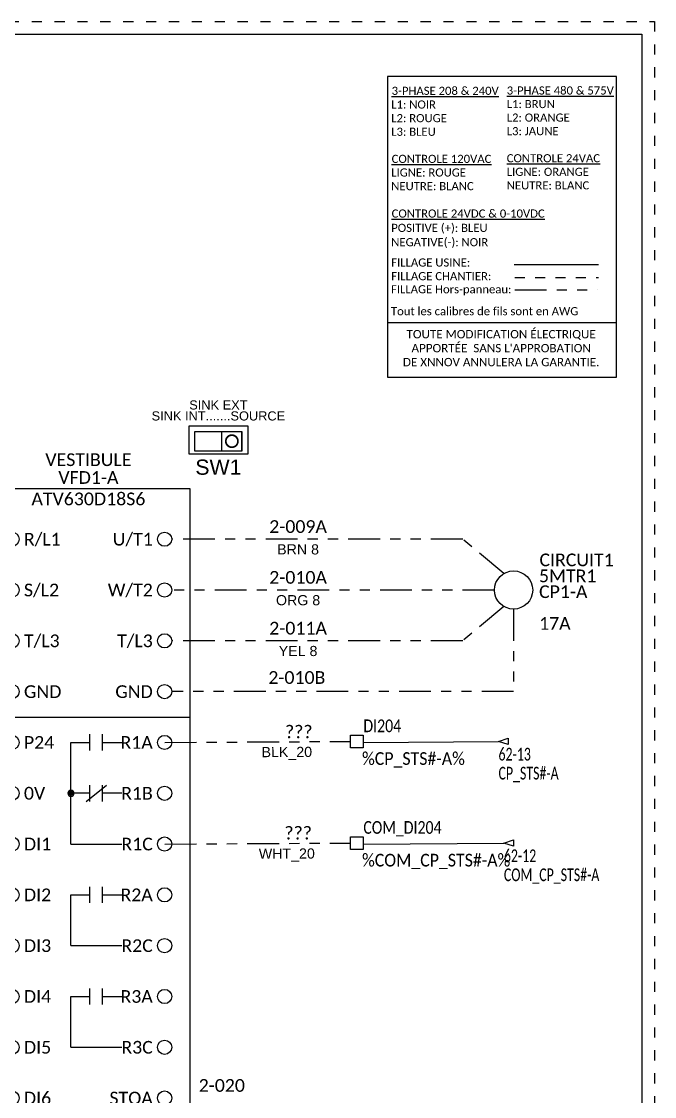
# Model space of a CAD drawing. Header units: inches. Extents: x -0.1 to 16.1, y -0.1 to 21.1.
# Drawn here: x 9.9 to 16.12, y 10.55 to 21.12 of the extents above; entities that cross this region are included whole.
import ezdxf
from ezdxf.enums import TextEntityAlignment as Align

# ---------------------------------------------------------------- set-up
doc = ezdxf.new("R2010")
doc.units = ezdxf.units.IN
doc.header["$MEASUREMENT"] = 0
for name, pattern in [('Caddy_Solid', [0]), ('DASHED2', [0.375, 0.25, -0.125]), ('DOT2', [0.125, 0, -0.125]), ('HIDDEN2', [0.1875, 0.125, -0.0625]), ('PHANTOM2', [1.25, 0.625, -0.125, 0.125, -0.125, 0.125, -0.125])]:
    doc.linetypes.add(name, pattern=pattern)
for name, color, linetype in [('BLK_20', 250, 'Continuous'), ('BLU_18', 5, 'Continuous'), ('BRN_8', 46, 'Continuous'), ('DESC', 7, 'Continuous'), ('GRN_14', 76, 'Continuous'), ('GRN_4', 76, 'Continuous'), ('LOC', 8, 'Continuous'), ('MISC', 7, 'Continuous'), ('ORG_8', 30, 'Continuous'), ('SYMS', 7, 'Continuous'), ('TAGFIXED', 7, 'Continuous'), ('TAGS', 150, 'Continuous'), ('TERMS', 123, 'Continuous'), ('WHT_20', 7, 'Continuous'), ('WIRENO', 72, 'Continuous'), ('XREF', 7, 'Continuous'), ('YEL_8', 2, 'Continuous')]:
    doc.layers.add(name, color=color, linetype=linetype)
doc.layers.add('TITLEBLOCK_FRAME', color=7, linetype='DOT2', plot=False)
doc.styles.get("Standard").update_dxf_attribs({"font": 'arial.ttf'})
doc.styles.add('WD', font='calibri.ttf')

# ---------------------------------------------------------------- blocks, each defined once
blk = doc.blocks.new('*U15')
at = {"color": 7, "linetype": 'Caddy_Solid', "lineweight": 25}
blk.add_line((-1.255, 1.152), (-0.425, 1.152), dxfattribs=at)
at = {"color": 7, "linetype": 'DASHED2', "lineweight": 25, "ltscale": 0.25}
blk.add_line((-1.25, 1.021), (-0.426, 1.021), dxfattribs=at)
at = {"linetype": 'PHANTOM2', "ltscale": 0.5}
blk.add_line((-1.249, 0.9), (-0.434, 0.9), dxfattribs=at)
blk.add_line((-2.5, 0.579), (-0.25, 0.579))
blk.add_lwpolyline([(-0.25, 3), (-2.5, 3), (-2.5, 0.043), (-0.25, 0.043)], close=True)
at = {"style": 'WD'}
for s, p in [('%%U3-PHASE 208 & 240V', (-2.46, 2.82)), ('L1: NOIR', (-2.464, 2.685)), ('L2: ROUGE', (-2.464, 2.551)), ('L3: BLEU', (-2.464, 2.417)), ('%%UCONTROLE 120VAC', (-2.46, 2.15)), ('LIGNE: ROUGE', (-2.464, 2.016)), ('NEUTRE: BLANC', (-2.464, 1.882)), ('%%UCONTROLE 24VDC & 0-10VDC', (-2.46, 1.612)), ('POSITIVE (+): BLEU', (-2.464, 1.471)), ('NEGATIVE(-): NOIR', (-2.464, 1.33)), ('FILLAGE USINE:', (-2.464, 1.13)), ('FILLAGE CHANTIER:', (-2.464, 0.996)), ('FILLAGE Hors-panneau:', (-2.466, 0.867)), ('Tout les calibres de fils sont en AWG', (-2.467, 0.651))]:
    blk.add_text(s, height=0.08, dxfattribs=at).set_placement(p)
for s, heights, insert, char_height, attachment_point in [('{\\L3-PHASE 480 & 575V}\\PL1: BRUN\\PL2: ORANGE\\PL3: JAUNE\\P\\P{\\LCONTROLE 24VAC}\\PLIGNE: ORANGE\\PNEUTRE: BLANC', [-1.022], (-1.328, 2.903), 0.08, 1), ("TOUTE MODIFICATION ÉLECTRIQUE \\PAPPORTÉE  SANS L'APPROBATION \\PDE XNNOV ANNULERA LA GARANTIE.", [-0.409], (-1.383, 0.327), 0.08242, 5)]:
    blk.add_mtext_dynamic_manual_height_columns(s, width=4.81392, gutter_width=1.374, heights=heights, dxfattribs=dict(at, insert=insert, char_height=char_height, attachment_point=attachment_point))
blk = doc.blocks.new('HMO13')
blk.add_circle((0, 0), 0.188)
at = {"style": 'WD'}
for tag, p, width in [('INST', (0.381, 0.403), 0.7), ('LOC', (0.381, 0.234), 0.7), ('TAG1', (0.375, 0.077), 0.9), ('DESC1', (0.376, -0.079), 0.9), ('DESC2', (0.376, -0.235), 0.9), ('DESC3', (0.376, -0.391), 0.9), ('RATING3', (0.375, -0.548), 0.8), ('RATING4', (0.374, -1.016), 0.8)]:
    blk.add_attdef(tag, p, '', height=0.125, dxfattribs=dict(at, width=width))
at = {"style": 'WD', "flags": 1}
for tag, p in [('X0TERM01', (-0.094, 0.162)), ('X4TERM02', (-0.188, 0)), ('X0TERM03', (-0.094, -0.162)), ('X8TERM04', (0, -0.188))]:
    blk.add_attdef(tag, p, '', height=0.0125, dxfattribs=at)
at = {"linetype": 'Continuous', "style": 'WD', "flags": 9}
blk.add_attdef('ASSYCODE', text='', height=0.01, dxfattribs=at).set_placement((0, 0.125), align=Align.CENTER)
at = {"style": 'WD', "flags": 9}
blk.add_attdef('FAMILY', text='', height=0.01, dxfattribs=at).set_placement((-0.005, 0.17), align=Align.CENTER)
at = {"linetype": 'Continuous', "style": 'WD', "flags": 1}
for tag, p in [('MFG', (0, 0.14)), ('CAT', (0, 0.159))]:
    blk.add_attdef(tag, text='', height=0.01, dxfattribs=at).set_placement(p, align=Align.MIDDLE)
at = {"style": 'WD', "flags": 1}
blk.add_attdef('X2TERM08', text='', height=0.0125, rotation=90, dxfattribs=at).set_placement((0.003, 0.189), align=Align.RIGHT)
for tag, p in [('X0TERM07', (0.094, 0.162)), ('X1TERM06', (0.188, 0)), ('X0TERM05', (0.094, -0.162))]:
    blk.add_attdef(tag, text='', height=0.0125, dxfattribs=at).set_placement(p, align=Align.RIGHT)
at = {"style": 'WD', "width": 0.8}
blk.add_attdef('RATING1', text='', height=0.125, dxfattribs=at).set_placement((0.675, -0.704), align=Align.CENTER)
blk.add_attdef('RATING2', text='', height=0.125, dxfattribs=at).set_placement((0.692, -0.735), align=Align.TOP_CENTER)
blk = doc.blocks.new('*U14')
at = {"color": 2}
for p, q in [((-1.1972, 0.2072), (-1.1972, 0.3364)), ((-1.0669, 0.2072), (-1.0669, 0.3364))]:
    blk.add_line(p, q, dxfattribs=at)
blk.add_lwpolyline([(-1.0279, 0.3732), (-1.0279, 0.1866), (-1.413, 0.1866), (-1.413, 0.3732)], close=True)
at = {"ltscale": 0.5}
blk.add_lwpolyline([(-1.374, 0.3364), (-1.0669, 0.3364), (-1.0669, 0.2072), (-1.374, 0.2072)], close=True, dxfattribs=at)
at = {"color": 2, "const_width": 0.0113}
blk.add_lwpolyline([(-1.1321, 0.2321, -1), (-1.1321, 0.3115, -1)], format="xyb", close=True, dxfattribs=at)
at = {"insert": (-1.2205, 0.4068), "char_height": 0.15, "attachment_point": 8, "line_spacing_factor": 0.72}
blk.add_mtext_dynamic_manual_height_columns('{\\H0.4x;SINK EXT}\\P{\\H0.4x;SINK INT.......SOURCE}', width=1.065249, gutter_width=1, heights=[-0.1564], dxfattribs=at)
at = {"insert": (-1.2205, 0.1007), "char_height": 0.1, "attachment_point": 5}
blk.add_mtext_dynamic_manual_height_columns('SW1', width=1.065249, gutter_width=1, heights=[-0.1034], dxfattribs=at)
blk = doc.blocks.new('WDDOT')
for radius in [0.03, 0.0187, 0.00929]:
    blk.add_circle((0, 0), radius)
blk = doc.blocks.new('HDV1_ATV630D22')
at = {"linetype": 'Continuous'}
for p, q in [((9.512, 18.085), (11.512, 18.085)), ((10.528, 17.755), (10.528, 17.915)), ((10.653, 17.755), (10.653, 17.915)), ((10.491, 17.255), (10.691, 17.415)), ((10.528, 17.255), (10.528, 17.415)), ((10.653, 17.255), (10.653, 17.415)), ((10.528, 16.255), (10.528, 16.415)), ((10.653, 16.255), (10.653, 16.415)), ((10.528, 15.255), (10.528, 15.415)), ((10.653, 15.255), (10.653, 15.415))]:
    blk.add_line(p, q, dxfattribs=at)
for p, q in [((10.341, 17.835), (10.528, 17.835)), ((10.341, 17.335), (10.341, 17.835)), ((10.653, 17.835), (10.841, 17.835)), ((10.528, 17.335), (10.341, 17.335)), ((10.341, 16.835), (10.341, 17.335)), ((10.841, 17.335), (10.653, 17.335)), ((10.341, 16.835), (10.841, 16.835)), ((10.341, 16.335), (10.528, 16.335)), ((10.341, 15.835), (10.341, 16.335)), ((10.653, 16.335), (10.841, 16.335)), ((10.341, 15.835), (10.841, 15.835)), ((10.341, 15.335), (10.528, 15.335)), ((10.341, 14.835), (10.341, 15.335)), ((10.653, 15.335), (10.841, 15.335)), ((10.341, 14.835), (10.841, 14.835))]:
    blk.add_line(p, q)
blk.add_lwpolyline([(9.512, 20.335), (11.512, 20.335), (11.512, 10.957), (9.512, 10.957)], close=True, dxfattribs=at)
for centre in [(9.762, 19.835), (11.262, 19.835), (9.762, 19.335), (11.262, 19.335), (9.762, 18.835), (11.262, 18.835), (9.762, 18.335), (11.262, 18.335), (9.762, 17.835), (11.262, 17.835), (9.762, 17.335), (11.262, 17.335), (9.762, 16.835), (11.262, 16.835), (9.762, 16.335), (11.262, 16.335), (9.762, 15.835), (11.262, 15.835), (9.762, 15.335), (11.262, 15.335), (9.762, 14.835), (11.262, 14.835), (9.762, 14.335), (11.262, 14.335), (9.762, 13.835), (11.262, 13.835), (9.762, 13.335), (11.262, 13.335), (9.762, 12.835), (11.262, 12.835), (9.762, 12.335), (11.262, 12.335), (9.762, 11.835), (11.253, 11.859), (9.76, 11.451)]:
    blk.add_circle(centre, 0.0699)
at = {"xscale": -1, "rotation": 180}
blk.add_blockref('WDDOT', (10.341, 17.335), dxfattribs=at)
at = {"style": 'WD'}
for tag, p in [('LOC', (10.512, 20.554)), ('TAG1', (10.512, 20.379))]:
    blk.add_attdef(tag, text='', height=0.125, dxfattribs=at).set_placement(p, align=Align.CENTER)
for tag, flags, p in [('INST', 1, (9.76, 20.173)), ('DESC1', 1, (10.512, 20.173)), ('FAMILY', 9, (11.079, 20.173)), ('DESC2', 1, (10.512, 19.998)), ('ASSYCODE', 9, (11.079, 19.998)), ('DESC3', 1, (10.512, 19.823))]:
    blk.add_attdef(tag, text='', height=0.125, dxfattribs=dict(at, flags=flags)).set_placement(p, align=Align.CENTER)
blk.add_attdef('CAT', text='', height=0.125, dxfattribs=at).set_placement((10.512, 20.235), align=Align.MIDDLE)
blk.add_attdef('RATING1', text='', height=0.125, dxfattribs=at).set_placement((10.512, 20.06), align=Align.MIDDLE_CENTER)
at = {"style": 'WD', "flags": 1}
blk.add_attdef('MFG', text='', height=0.125, dxfattribs=at).set_placement((10.849, 20.06), align=Align.MIDDLE)
at = {"style": 'WD'}
for tag, p in [('TERM01', (9.878, 19.835)), ('TERM02', (9.878, 19.335)), ('TERM03', (9.878, 18.835)), ('TERM04', (9.878, 18.335)), ('TERM09', (9.878, 17.835)), ('TERM10', (9.878, 17.335)), ('TERM11', (9.878, 16.835)), ('TERM12', (9.878, 16.335)), ('TERM13', (9.878, 15.835)), ('TERM14', (9.878, 15.335)), ('TERM15', (9.878, 14.835)), ('TERM16', (9.878, 14.335)), ('TERM17', (9.878, 13.835)), ('TERM18', (9.878, 13.335)), ('TERM19', (9.878, 12.835)), ('TERM20', (9.878, 12.335)), ('TERM37', (9.878, 11.835))]:
    blk.add_attdef(tag, text='', height=0.125, dxfattribs=at).set_placement(p, align=Align.MIDDLE_LEFT)
at = {"style": 'WD', "flags": 1}
blk.add_attdef('RATING2', text='', height=0.125, dxfattribs=at).set_placement((10.153, 19.873), align=Align.MIDDLE_LEFT)
at = {"style": 'WD'}
for tag, p in [('TERM05', (11.146, 19.835)), ('TERM06', (11.146, 19.335)), ('TERM07', (11.146, 18.835)), ('TERM08', (11.146, 18.335)), ('TERM23', (11.146, 17.835)), ('TERM24', (11.146, 17.335)), ('TERM25', (11.146, 16.835)), ('TERM26', (11.146, 16.335)), ('TERM27', (11.146, 15.835)), ('TERM28', (11.146, 15.335)), ('TERM29', (11.146, 14.835)), ('TERM30', (11.146, 14.335)), ('TERM31', (11.146, 13.835)), ('TERM32', (11.146, 13.335)), ('TERM33', (11.146, 12.835)), ('TERM34', (11.146, 12.335)), ('TERM35', (11.179, 11.846)), ('TERM36', (10.534, 11.435))]:
    blk.add_attdef(tag, text='', height=0.125, dxfattribs=at).set_placement(p, align=Align.MIDDLE_RIGHT)
at = {"style": 'WD', "flags": 1}
for tag, p in [('X4TERM01', (9.692, 19.835)), ('X4TERM02', (9.692, 19.335)), ('X4TERM03', (9.692, 18.835)), ('X4TERM04', (9.692, 18.335)), ('X4TERM09', (9.692, 17.835)), ('X4TERM10', (9.692, 17.335)), ('X4TERM11', (9.692, 16.835)), ('X4TERM12', (9.692, 16.335)), ('X4TERM13', (9.692, 15.835)), ('X4TERM14', (9.692, 15.335)), ('X4TERM15', (9.692, 14.835)), ('X4TERM16', (9.692, 14.335)), ('X4TERM17', (9.692, 13.835)), ('X4TERM18', (9.692, 13.335)), ('X4TERM19', (9.692, 12.835)), ('X4TERM20', (9.692, 12.335)), ('X4TERM37', (9.692, 11.835))]:
    blk.add_attdef(tag, p, '', height=0.0125, dxfattribs=at)
for tag, p in [('X1TERM05', (11.332, 19.835)), ('X1TERM06', (11.332, 19.335)), ('X1TERM07', (11.332, 18.835)), ('X1TERM08', (11.332, 18.335)), ('X1TERM23', (11.332, 17.835)), ('X1TERM24', (11.332, 17.335)), ('X1TERM25', (11.332, 16.835)), ('X1TERM26', (11.332, 16.335)), ('X1TERM27', (11.332, 15.835)), ('X1TERM28', (11.332, 15.335)), ('X1TERM29', (11.332, 14.835)), ('X1TERM30', (11.332, 14.335)), ('X1TERM31', (11.332, 13.835)), ('X1TERM32', (11.332, 13.335)), ('X1TERM33', (11.332, 12.835)), ('X1TERM34', (11.332, 12.335)), ('X1TERM35', (11.266, 11.846)), ('X1TERM36', (9.773, 11.439))]:
    blk.add_attdef(tag, text='', height=0.0125, dxfattribs=at).set_placement(p, align=Align.RIGHT)
for tag, p in [('RATING3', (10.512, 19.685)), ('RATING4', (10.512, 19.498)), ('RATING5', (10.512, 19.31)), ('RATING6', (10.512, 19.123)), ('RATING7', (10.512, 18.935)), ('RATING8', (10.512, 18.748)), ('RATING9', (10.512, 18.56)), ('RATING10', (10.512, 18.373)), ('RATING11', (10.512, 18.185)), ('RATING12', (10.512, 17.998))]:
    blk.add_attdef(tag, text='', height=0.125, dxfattribs=at).set_placement(p, align=Align.MIDDLE_CENTER)
blk = doc.blocks.new('WD_WNH')
at = {"linetype": 'Continuous', "style": 'WD'}
blk.add_attdef('WIRENO', text='', height=0.125, dxfattribs=at).set_placement((0, 0.062), align=Align.CENTER)
at = {"style": 'WD', "flags": 1}
for tag, p in [('W01USER', (0, 0.078)), ('W02USER', (0, 0.07)), ('W03USER', (0, 0.062)), ('W04USER', (0, 0.055)), ('W05USER', (0, 0.047)), ('W06USER', (0, 0.039)), ('W07USER', (0, 0.031)), ('W08USER', (0, 0.023)), ('W09USER', (0, 0.016)), ('W10USER', (0, 0.008))]:
    blk.add_attdef(tag, text='', height=0.005, dxfattribs=at).set_placement(p, align=Align.CENTER)
blk = doc.blocks.new('WD_WNV')
at = {"linetype": 'Continuous', "style": 'WD'}
blk.add_attdef('WIRENO', text='', height=0.125, dxfattribs=at).set_placement((-0.05, 0), align=Align.MIDDLE_RIGHT)
at = {"style": 'WD', "flags": 1}
for tag, p in [('W01USER', (-0.062, 0.094)), ('W02USER', (-0.062, 0.086)), ('W03USER', (-0.062, 0.078)), ('W04USER', (-0.062, 0.07)), ('W05USER', (-0.062, 0.062)), ('W06USER', (-0.062, 0.055)), ('W07USER', (-0.062, 0.047)), ('W08USER', (-0.062, 0.039)), ('W09USER', (-0.062, 0.031)), ('W10USER', (-0.062, 0.023))]:
    blk.add_attdef(tag, text='', height=0.005, dxfattribs=at).set_placement(p, align=Align.CENTER)
blk = doc.blocks.new('HA1D1')
blk.add_lwpolyline([(0.094, 0), (0.094, -0.031), (0, 0), (0.094, 0.031), (0.094, 0)])
at = {"style": 'WD', "width": 0.8, "flags": 8}
blk.add_attdef('WIRENO', (0, 0.094), '', height=0.125, dxfattribs=at)
at = {"style": 'WD', "flags": 1}
for tag, p in [('SIGCODE', (-0.02, 0.047)), ('X4TERM01', (0, 0))]:
    blk.add_attdef(tag, p, '', height=0.01, dxfattribs=at)
at = {"style": 'WD', "width": 0.7}
for tag, p in [('XREF', (0, -0.188)), ('DESC1', (0, -0.375))]:
    blk.add_attdef(tag, p, '', height=0.125, dxfattribs=at)
blk = doc.blocks.new('HT0001')
for p, q in [((-0.062, 0.062), (0.062, 0.062)), ((-0.062, -0.062), (-0.062, 0.062)), ((0.062, 0.062), (0.062, -0.062)), ((0.062, -0.062), (-0.062, -0.062))]:
    blk.add_line(p, q)
at = {"style": 'WD'}
for tag, p, width in [('INST', (0.062, 0.42), 0.7), ('LOC', (0.062, 0.25), 0.7), ('DESC1', (0.05, -0.385), 0.8)]:
    blk.add_attdef(tag, p, '', height=0.125, dxfattribs=dict(at, width=width))
at = {"linetype": 'Continuous', "style": 'WD'}
for tag, p, height, width, flags in [('TERM01', (0.062, 0.094), 0.125, 0.8, 8), ('TAGSTRIP', (0.05, -0.229), 0.125, 0.9, 8), ('CAT', (0.213, -0.406), 0.109, 0.8, 1), ('DESC2', (0.05, -0.541), 0.125, 0.8, 8), ('DESC3', (0.05, -0.698), 0.125, 0.8, 8)]:
    blk.add_attdef(tag, p, '', height=height, dxfattribs=dict(at, width=width, flags=flags))
at = {"style": 'WD', "flags": 1}
for tag, p, height in [('X4TERM01', (-0.062, 0), 0.0125), ('X4TERMDESC01', (-0.055, -0.023), 0.025), ('X2TERMDESC01', (-0.006, 0.029), 0.025), ('X2TERM01', (0, 0.062), 0.0125), ('STRIPSEQ', (0, 0), 0.00125), ('X2PIN01', (0.033, 0.084), 0.0125), ('X1TERMDESC01', (0.039, 0.007), 0.025), ('X1TERM01', (0.062, 0), 0.0125), ('X1PIN01', (0.087, 0.016), 0.0125), ('X4PIN01', (-0.114, -0.038), 0.0125), ('LINKTERM', (0, -0.002), 0.00125), ('X8TERMDESC01', (0, -0.054), 0.025), ('X8TERM01', (0, -0.062), 0.0125), ('X8PIN01', (0.026, -0.096), 0.0125)]:
    blk.add_attdef(tag, p, '', height=height, dxfattribs=at)
at = {"linetype": 'Continuous', "style": 'WD', "width": 0.8, "flags": 1}
blk.add_attdef('MFG', text='', height=0.109, dxfattribs=at).set_placement((0.088, -0.406), align=Align.RIGHT)
at = {"style": 'WD', "width": 0.7, "flags": 1}
blk.add_attdef('ASSYCODE', (0.062, -0.281), '', height=0.01, dxfattribs=at)
blk = doc.blocks.new('*U20')
at = {"color": 5}
for p, q in [((0, 21), (16, 21)), ((16, 21), (16, 0))]:
    blk.add_line(p, q, dxfattribs=at)
at = {"layer": 'TITLEBLOCK_FRAME'}
blk.add_lwpolyline([(-0.125, 21.125), (16.125, 21.125), (16.125, -0.125), (-0.125, -0.125)], close=True, dxfattribs=at)
blk.add_lwpolyline([(-0.125, 21.125), (16.125, 21.125), (16.125, -0.125), (-0.125, -0.125)], close=True, dxfattribs=at)
at = {"color": 7, "style": 'WD', "flags": 4}
for tag, p in [('N5', (7.597, 1.925)), ('N4', (7.597, 1.575)), ('N3', (7.597, 1.225)), ('N2', (7.597, 0.925)), ('N1', (7.597, 0.575)), ('PAGENO', (5.883, 0.167)), ('SHEETMAX', (6.824, 0.157))]:
    blk.add_attdef(tag, text='', height=0.14, dxfattribs=at).set_placement(p, align=Align.MIDDLE_CENTER)
for tag, height, p in [('DATE5', 0.14, (7.854, 1.925)), ('PAR5', 0.14, (9.104, 1.925)), ('DESCRIPTION5', 0.14, (9.661, 1.925)), ('TITLE1', 0.175, (0.091, 1.57)), ('DATE4', 0.14, (7.854, 1.575)), ('PAR4', 0.14, (9.104, 1.575)), ('DESCRIPTION4', 0.14, (9.661, 1.575)), ('TITLE2', 0.175, (0.091, 1.306)), ('AP.PAR', 0.14, (5.526, 1.365)), ('DATE3', 0.14, (7.854, 1.225)), ('PAR3', 0.14, (9.104, 1.225)), ('DESCRIPTION3', 0.14, (9.661, 1.225)), ('TITLE3', 0.175, (0.091, 1.041)), ('DATE2', 0.14, (7.854, 0.925)), ('PAR2', 0.14, (9.104, 0.925)), ('DESCRIPTION2', 0.14, (9.661, 0.925)), ('DESS.PAR', 0.14, (5.286, 0.642)), ('DATE1', 0.14, (7.854, 0.575)), ('PAR1', 0.14, (9.109, 0.575)), ('DESCRIPTION1', 0.14, (9.645, 0.575)), ('PRJCT', 0.14, (1.193, 0.167)), ('DATE', 0.14, (3.204, 0.179))]:
    blk.add_attdef(tag, text='', height=height, dxfattribs=at).set_placement(p, align=Align.MIDDLE_LEFT)

msp = doc.modelspace()

# ---------------------------------------------------------------- linework, layer by layer
at = {"layer": 'BLK_20', "linetype": 'PHANTOM2', "ltscale": 0.5}
msp.add_line((11.308, 14.03), (13.137, 14.04), dxfattribs=at)
at = {"layer": 'BLU_18', "ltscale": 0.5}
for p, q in [((13.262, 14.03), (14.591, 14.04)), ((13.262, 13.03), (14.644, 13.04))]:
    msp.add_line(p, q, dxfattribs=at)
at = {"layer": 'BRN_8', "linetype": 'PHANTOM2', "ltscale": 0.5}
for p, q in [((14.239, 16.03), (11.377, 16.03)), ((14.645, 15.692), (14.239, 16.03))]:
    msp.add_line(p, q, dxfattribs=at)
at = {"layer": 'GRN_14', "linetype": 'PHANTOM2', "ltscale": 0.5}
msp.add_line((14.739, 14.53), (11.377, 14.53), dxfattribs=at)
at = {"layer": 'GRN_4', "linetype": 'PHANTOM2', "ltscale": 0.5}
msp.add_line((14.739, 15.342), (14.739, 14.53), dxfattribs=at)
at = {"layer": 'ORG_8', "linetype": 'PHANTOM2', "ltscale": 0.5}
msp.add_line((14.551, 15.53), (11.377, 15.53), dxfattribs=at)
at = {"layer": 'WHT_20', "linetype": 'PHANTOM2', "ltscale": 0.5}
msp.add_line((11.308, 13.03), (13.137, 13.04), dxfattribs=at)
at = {"layer": 'YEL_8', "linetype": 'PHANTOM2', "ltscale": 0.5}
for p, q in [((14.645, 15.368), (14.239, 15.03)), ((14.239, 15.03), (11.377, 15.03))]:
    msp.add_line(p, q, dxfattribs=at)

# ---------------------------------------------------------------- block references
at = {"ltscale": 0.5}
msp.add_blockref('*U20', (0, 0), dxfattribs=at)
msp.add_blockref('*U15', (16, 17.583))
at = {"layer": 'SYMS', "ltscale": 0.5, "xscale": 1.5, "yscale": 1.5, "zscale": 1.5}
msp.add_blockref('*U14', (13.667, 16.587), dxfattribs=at)
at = {"layer": 'SYMS', "ltscale": 0.5}
ref = msp.add_blockref('HDV1_ATV630D22', (0.045, -3.805), dxfattribs=at)
ref.add_attrib('TERM04', 'GND', dxfattribs={"layer": 'TERMS', "height": 0.125, "style": 'WD'}).set_placement((9.924, 14.53), align=Align.MIDDLE_LEFT)
ref.add_attrib('TERM03', 'T/L3', dxfattribs={"layer": 'TERMS', "height": 0.125, "style": 'WD'}).set_placement((9.924, 15.03), align=Align.MIDDLE_LEFT)
ref.add_attrib('TERM02', 'S/L2', dxfattribs={"layer": 'TERMS', "height": 0.125, "style": 'WD'}).set_placement((9.924, 15.53), align=Align.MIDDLE_LEFT)
ref.add_attrib('TERM01', 'R/L1', dxfattribs={"layer": 'TERMS', "height": 0.125, "style": 'WD'}).set_placement((9.924, 16.03), align=Align.MIDDLE_LEFT)
ref.add_attrib('TAG1F', 'VFD1-A', dxfattribs={"layer": 'TAGFIXED', "height": 0.125, "style": 'WD'}).set_placement((10.558, 16.575), align=Align.CENTER)
ref.add_attrib('CAT', 'ATV630D18S6', dxfattribs={"layer": 'MISC', "height": 0.125, "style": 'WD'}).set_placement((10.558, 16.43), align=Align.MIDDLE)
ref.add_attrib('LOC', 'VESTIBULE', dxfattribs={"layer": 'LOC', "height": 0.125, "style": 'WD'}).set_placement((10.558, 16.75), align=Align.CENTER)
ref.add_attrib('TERM14', 'DI4', dxfattribs={"layer": 'TERMS', "height": 0.125, "style": 'WD'}).set_placement((9.924, 11.53), align=Align.MIDDLE_LEFT)
ref.add_attrib('TERM13', 'DI3', dxfattribs={"layer": 'TERMS', "height": 0.125, "style": 'WD'}).set_placement((9.924, 12.03), align=Align.MIDDLE_LEFT)
ref.add_attrib('TERM12', 'DI2', dxfattribs={"layer": 'TERMS', "height": 0.125, "style": 'WD'}).set_placement((9.924, 12.53), align=Align.MIDDLE_LEFT)
ref.add_attrib('TERM11', 'DI1', dxfattribs={"layer": 'TERMS', "height": 0.125, "style": 'WD'}).set_placement((9.924, 13.03), align=Align.MIDDLE_LEFT)
ref.add_attrib('TERM10', '0V', dxfattribs={"layer": 'TERMS', "height": 0.125, "style": 'WD'}).set_placement((9.924, 13.53), align=Align.MIDDLE_LEFT)
ref.add_attrib('TERM18', '10V', dxfattribs={"layer": 'TERMS', "height": 0.125, "style": 'WD'}).set_placement((9.924, 9.53), align=Align.MIDDLE_LEFT)
ref.add_attrib('TERM17', '24V', dxfattribs={"layer": 'TERMS', "height": 0.125, "style": 'WD'}).set_placement((9.924, 10.03), align=Align.MIDDLE_LEFT)
ref.add_attrib('TERM16', 'DI6', dxfattribs={"layer": 'TERMS', "height": 0.125, "style": 'WD'}).set_placement((9.924, 10.53), align=Align.MIDDLE_LEFT)
ref.add_attrib('TERM15', 'DI5', dxfattribs={"layer": 'TERMS', "height": 0.125, "style": 'WD'}).set_placement((9.924, 11.03), align=Align.MIDDLE_LEFT)
ref.add_attrib('TERM08', 'GND', dxfattribs={"layer": 'TERMS', "height": 0.125, "style": 'WD'}).set_placement((11.191, 14.53), align=Align.MIDDLE_RIGHT)
ref.add_attrib('TERM07', 'T/L3', dxfattribs={"layer": 'TERMS', "height": 0.125, "style": 'WD'}).set_placement((11.191, 15.03), align=Align.MIDDLE_RIGHT)
ref.add_attrib('TERM06', 'W/T2', dxfattribs={"layer": 'TERMS', "height": 0.125, "style": 'WD'}).set_placement((11.191, 15.53), align=Align.MIDDLE_RIGHT)
ref.add_attrib('TERM05', 'U/T1', dxfattribs={"layer": 'TERMS', "height": 0.125, "style": 'WD'}).set_placement((11.191, 16.03), align=Align.MIDDLE_RIGHT)
ref.add_attrib('TERM09', 'P24', dxfattribs={"layer": 'TERMS', "height": 0.125, "style": 'WD'}).set_placement((9.924, 14.03), align=Align.MIDDLE_LEFT)
ref.add_attrib('TERM19', 'AI1', dxfattribs={"layer": 'TERMS', "height": 0.125, "style": 'WD'}).set_placement((9.924, 9.03), align=Align.MIDDLE_LEFT)
ref.add_attrib('TERM23', 'R1A', dxfattribs={"layer": 'TERMS', "height": 0.125, "style": 'WD'}).set_placement((11.191, 14.03), align=Align.MIDDLE_RIGHT)
ref.add_attrib('TERM24', 'R1B', dxfattribs={"layer": 'TERMS', "height": 0.125, "style": 'WD'}).set_placement((11.191, 13.53), align=Align.MIDDLE_RIGHT)
ref.add_attrib('TERM25', 'R1C', dxfattribs={"layer": 'TERMS', "height": 0.125, "style": 'WD'}).set_placement((11.191, 13.03), align=Align.MIDDLE_RIGHT)
ref.add_attrib('TERM26', 'R2A', dxfattribs={"layer": 'TERMS', "height": 0.125, "style": 'WD'}).set_placement((11.191, 12.53), align=Align.MIDDLE_RIGHT)
ref.add_attrib('TERM27', 'R2C', dxfattribs={"layer": 'TERMS', "height": 0.125, "style": 'WD'}).set_placement((11.191, 12.03), align=Align.MIDDLE_RIGHT)
ref.add_attrib('TERM28', 'R3A', dxfattribs={"layer": 'TERMS', "height": 0.125, "style": 'WD'}).set_placement((11.191, 11.53), align=Align.MIDDLE_RIGHT)
ref.add_attrib('TERM29', 'R3C', dxfattribs={"layer": 'TERMS', "height": 0.125, "style": 'WD'}).set_placement((11.191, 11.03), align=Align.MIDDLE_RIGHT)
ref.add_attrib('TERM30', 'STOA', dxfattribs={"layer": 'TERMS', "height": 0.125, "style": 'WD'}).set_placement((11.191, 10.53), align=Align.MIDDLE_RIGHT)
ref.add_attrib('TERM31', 'STOB', dxfattribs={"layer": 'TERMS', "height": 0.125, "style": 'WD'}).set_placement((11.191, 10.03), align=Align.MIDDLE_RIGHT)
ref.add_attrib('TERM32', '24V', dxfattribs={"layer": 'TERMS', "height": 0.125, "style": 'WD'}).set_placement((11.191, 9.53), align=Align.MIDDLE_RIGHT)
ref.add_attrib('TERM33', 'COM', dxfattribs={"layer": 'TERMS', "height": 0.125, "style": 'WD'}).set_placement((11.191, 9.03), align=Align.MIDDLE_RIGHT)
ref.add_attrib('TERM34', 'AQ1', dxfattribs={"layer": 'TERMS', "height": 0.125, "style": 'WD'}).set_placement((11.191, 8.53), align=Align.MIDDLE_RIGHT)
ref.add_attrib('TERM20', 'COM', dxfattribs={"layer": 'TERMS', "height": 0.125, "style": 'WD'}).set_placement((9.924, 8.53), align=Align.MIDDLE_LEFT)
ref.add_attrib('TERM37', 'AI2', dxfattribs={"layer": 'TERMS', "height": 0.125, "style": 'WD'}).set_placement((9.924, 8.03), align=Align.MIDDLE_LEFT)
ref.add_attrib('TERM36', 'AI3', dxfattribs={"layer": 'TERMS', "height": 0.125, "style": 'WD'}).set_placement((10.191, 7.63), align=Align.MIDDLE_RIGHT)
ref.add_attrib('TERM35', 'AQ2', dxfattribs={"layer": 'TERMS', "height": 0.125, "style": 'WD'}).set_placement((11.225, 8.042), align=Align.MIDDLE_RIGHT)
at = {"layer": 'SYMS', "linetype": 'HIDDEN2'}
ref = msp.add_blockref('HMO13', (14.739, 15.53), dxfattribs=at)
ref.add_attrib('RATING2', '17A', (14.99, 15.139), dxfattribs={"layer": 'MISC', "height": 0.125, "style": 'WD'})
ref.add_attrib('DESC1', 'CP1-A', (14.99, 15.451), dxfattribs={"layer": 'DESC', "height": 0.125, "style": 'WD'})
ref.add_attrib('LOC', 'CIRCUIT1', (14.994, 15.764), dxfattribs={"layer": 'LOC', "height": 0.125, "style": 'WD'})
ref.add_attrib('TAG1', '5MTR1', (14.989, 15.607), dxfattribs={"layer": 'TAGS', "height": 0.125, "style": 'WD'})
at = {"layer": 'SYMS', "ltscale": 0.5}
ref = msp.add_blockref('HT0001', (13.199, 14.038), dxfattribs=at)
ref.add_attrib('TERM01', 'DI204', (13.262, 14.131), dxfattribs={"layer": 'TERMS', "linetype": 'Continuous', "height": 0.125, "style": 'WD', "width": 0.8, "flags": 8})
ref.add_attrib('TAGSTRIP', '%CP_STS#-A%', (13.249, 13.809), dxfattribs={"layer": 'TAGS', "linetype": 'Continuous', "height": 0.125, "style": 'WD', "width": 0.9, "flags": 8})
ref = msp.add_blockref('HA1D1', (14.591, 14.04), dxfattribs=at)
ref.add_attrib('DESC1', 'CP_STS#-A', (14.591, 13.665), dxfattribs={"layer": 'DESC', "height": 0.125, "style": 'WD', "width": 0.7})
ref.add_attrib('XREF', '62-13', (14.591, 13.852), dxfattribs={"layer": 'XREF', "height": 0.125, "style": 'WD', "width": 0.7})
ref = msp.add_blockref('HT0001', (13.199, 13.038), dxfattribs=at)
ref.add_attrib('TERM01', 'COM_DI204', (13.262, 13.131), dxfattribs={"layer": 'TERMS', "linetype": 'Continuous', "height": 0.125, "style": 'WD', "width": 0.8, "flags": 8})
ref.add_attrib('TAGSTRIP', '%COM_CP_STS#-A%', (13.249, 12.809), dxfattribs={"layer": 'TAGS', "linetype": 'Continuous', "height": 0.125, "style": 'WD', "width": 0.9, "flags": 8})
ref = msp.add_blockref('HA1D1', (14.644, 13.04), dxfattribs=at)
ref.add_attrib('DESC1', 'COM_CP_STS#-A', (14.644, 12.665), dxfattribs={"layer": 'DESC', "height": 0.125, "style": 'WD', "width": 0.7})
ref.add_attrib('XREF', '62-12', (14.644, 12.852), dxfattribs={"layer": 'XREF', "height": 0.125, "style": 'WD', "width": 0.7})
at = {"layer": 'WIRENO'}
ref = msp.add_blockref('WD_WNH', (12.62, 16.03), dxfattribs=at)
ref.add_attrib('WIRENO', '2-009A', dxfattribs={"linetype": 'Continuous', "height": 0.125, "style": 'WD'}).set_placement((12.62, 16.092), align=Align.CENTER)
ref = msp.add_blockref('WD_WNH', (12.62, 15.53), dxfattribs=at)
ref.add_attrib('WIRENO', '2-010A', dxfattribs={"linetype": 'Continuous', "height": 0.125, "style": 'WD'}).set_placement((12.62, 15.592), align=Align.CENTER)
ref = msp.add_blockref('WD_WNH', (12.62, 15.03), dxfattribs=at)
ref.add_attrib('WIRENO', '2-011A', dxfattribs={"linetype": 'Continuous', "height": 0.125, "style": 'WD'}).set_placement((12.62, 15.092), align=Align.CENTER)
ref = msp.add_blockref('WD_WNV', (12.606, 14.53), dxfattribs=at)
ref.add_attrib('WIRENO', '2-010B', dxfattribs={"linetype": 'Continuous', "height": 0.125, "style": 'WD'}).set_placement((12.888, 14.669), align=Align.MIDDLE_RIGHT)
ref = msp.add_blockref('WD_WNH', (12.62, 14.035), dxfattribs=at)
ref.add_attrib('WIRENO', '???', dxfattribs={"linetype": 'Continuous', "height": 0.125, "style": 'WD'}).set_placement((12.627, 14.071), align=Align.CENTER)
at = {"layer": 'WIRENO', "linetype": 'PHANTOM2'}
ref = msp.add_blockref('WD_WNH', (12.62, 13.035), dxfattribs=at)
ref.add_attrib('WIRENO', '???', dxfattribs={"linetype": 'Continuous', "height": 0.125, "style": 'WD'}).set_placement((12.621, 13.075), align=Align.CENTER)
at = {"layer": 'WIRENO'}
ref = msp.add_blockref('WD_WNH', (11.495, 10.53), dxfattribs=at)
ref.add_attrib('WIRENO', '2-020', dxfattribs={"linetype": 'Continuous', "height": 0.125, "style": 'WD'}).set_placement((11.87, 10.592), align=Align.CENTER)

# ---------------------------------------------------------------- texts
at = {"layer": 'MISC', "char_height": 0.1, "attachment_point": 2}
for s, insert in [('BRN 8', (12.62, 15.98)), ('ORG 8', (12.62, 15.48)), ('YEL 8', (12.62, 14.98))]:
    msp.add_mtext(s, dxfattribs=dict(at, insert=insert))
at = {"layer": 'MISC', "char_height": 0.1, "attachment_point": 2, "rotation": 0.2997}
for s, insert in [('BLK_20', (12.509, 13.986)), ('WHT_20', (12.509, 12.986))]:
    msp.add_mtext(s, dxfattribs=dict(at, insert=insert))

doc.saveas('drawing.dxf')
